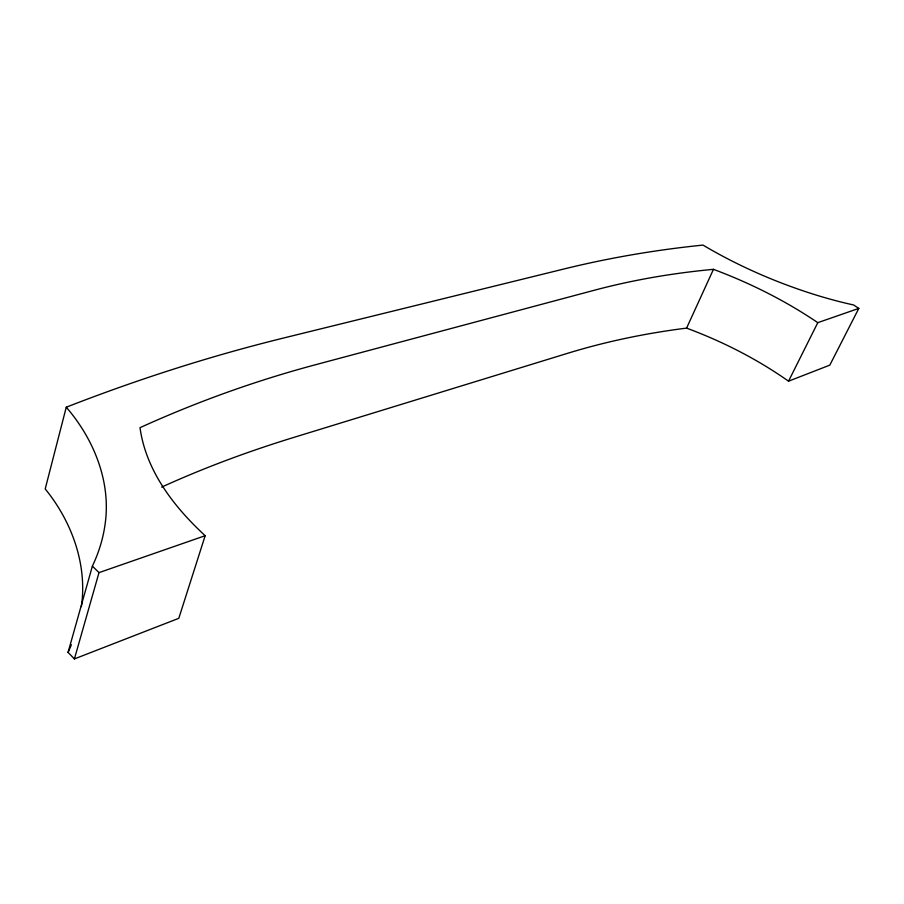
<?xml version="1.0" encoding="UTF-8"?>
<svg xmlns="http://www.w3.org/2000/svg" width="904" height="904" viewBox="0 0 904 904"><rect width="100%" height="100%" fill="white"/><g stroke="black" fill="none" stroke-linecap="round" stroke-linejoin="round"><path stroke-width="1.36" d="M81.394 606.607C87.439 564.378 71.744 521.529 45.2 488.94L66.263 407.207C136.323 379.895 208.01 356.752 280.997 338.661L565.542 268.601C610.72 257.55 656.688 249.82 702.962 245.086C738.421 266.092 776.446 282.669 815.77 294.941A207.92 71.224 24 0 0 853.636 304.976L858.8 308.4L829.804 365.137L788.537 381.183C757.1 359.057 722.59 341.497 686.588 328.118C646.744 333.124 607.262 341.215 568.842 352.933L288.534 439.039C245.334 452.52 202.846 468.362 161.647 487.109M858.8 308.4L817.792 322.66C785.373 300.67 750.117 283.054 713.459 269.335C673.627 273.064 634.054 279.72 595.374 289.969L313.406 365.295C254.024 381.285 195.998 402.223 140.007 427.671C145.939 470.826 174.02 506.952 205.163 535.71L178.8 618.313L74.41 658.914L68.06 652.383L92.377 566.13A436.236 242.837 4.4 0 0 105.056 524.512C111.305 481.911 93.869 439.141 66.263 407.207M74.41 658.914L98.999 572.627L205.163 535.71M686.588 328.118L713.459 269.335M788.537 381.183L817.792 322.66M92.377 566.13L98.999 572.627M71.382 644.733A422.45 250.227 2.5 0 1 68.06 652.383"/></g></svg>
